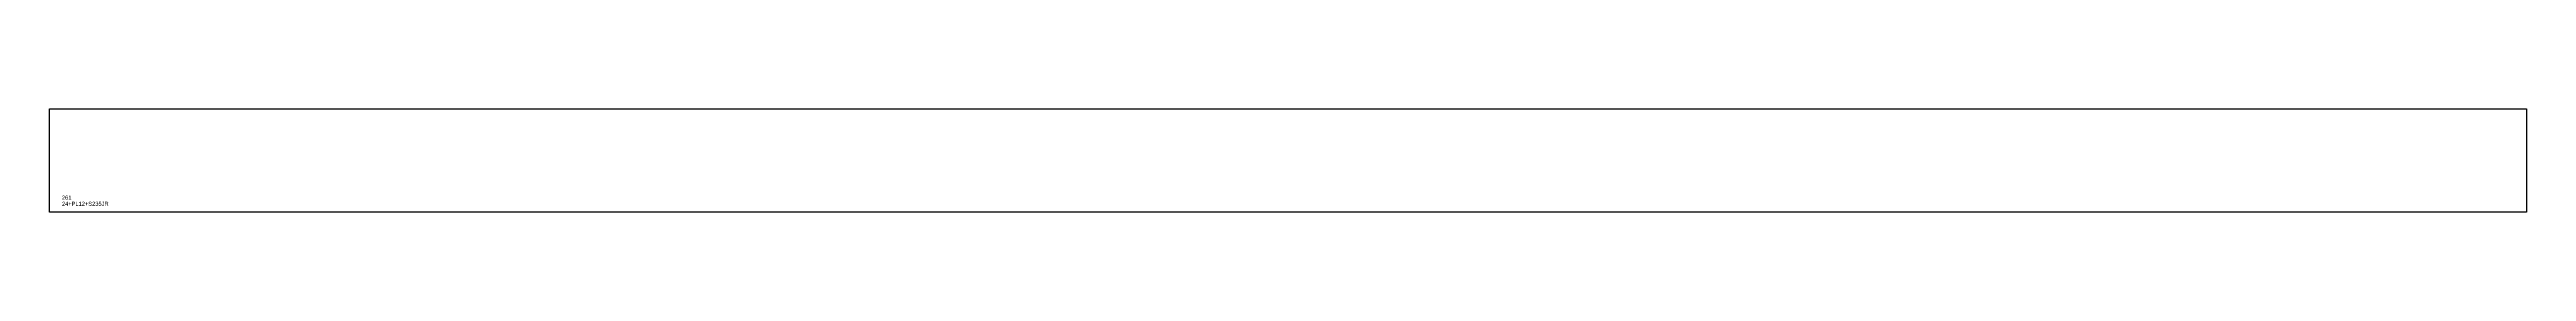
# Model space of a CAD drawing. Extents: x 0 to 5990, y 0 to 250.
import ezdxf

# ---------------------------------------------------------------- set-up
doc = ezdxf.new("R2010")
doc.units = 0
for name, color, linetype in [('CUT', 7, 'CONTINUOUS'), ('SCRIBE', 3, 'CONTINUOUS'), ('TEXT', 7, 'CONTINUOUS')]:
    doc.layers.add(name, color=color, linetype=linetype)

msp = doc.modelspace()

# ---------------------------------------------------------------- linework, layer by layer
at = {"layer": 'CUT', "color": 7, "linetype": 'CONTINUOUS'}
msp.add_lwpolyline([(0, 0), (0, 250), (5990, 250), (5990, 0)], close=True, dxfattribs=at)

# ---------------------------------------------------------------- texts
at = {"layer": 'SCRIBE', "color": 3}
msp.add_text('261', height=10, dxfattribs=at).set_placement((30, 30))
at = {"layer": 'TEXT', "color": 7}
msp.add_text('24+PL12+S235JR', height=10, dxfattribs=at).set_placement((30, 15))

doc.saveas('drawing.dxf')
